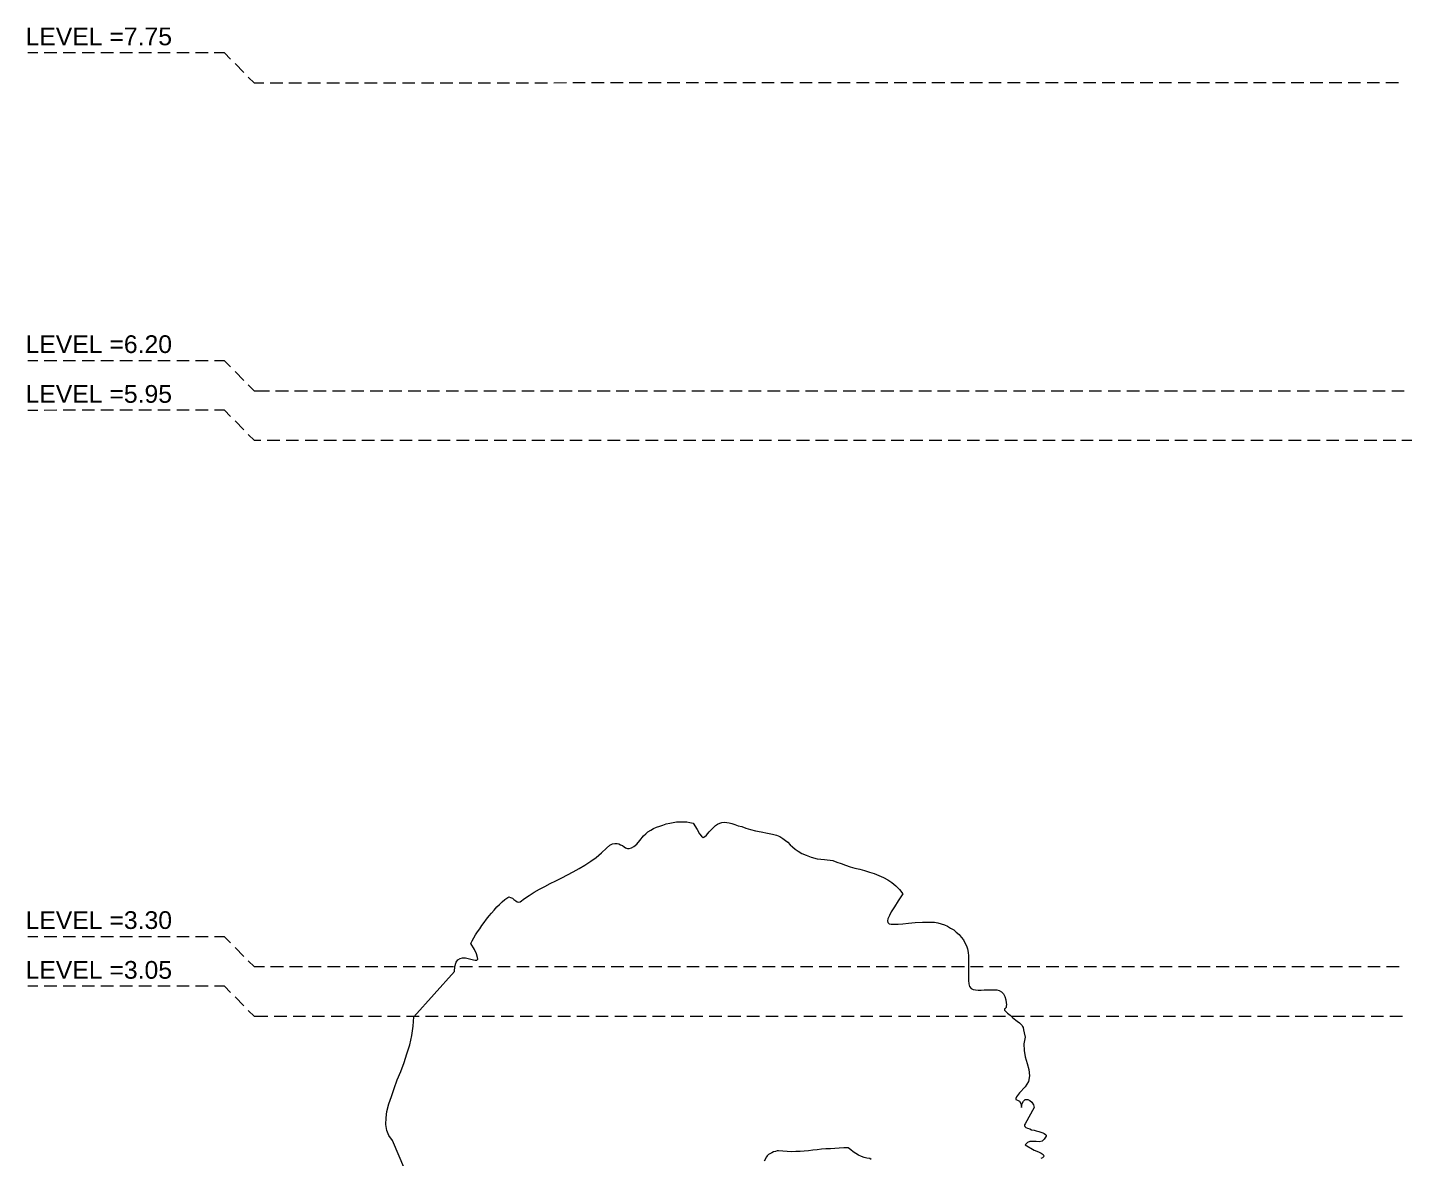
# Model space of a CAD drawing. Header units: metres. Extents: x 14 to 155, y 0 to 125.
# Drawn here: x 121.49 to 128.42, y 117.03 to 122.72 of the extents above; entities that cross this region are included whole.
import ezdxf

# ---------------------------------------------------------------- set-up
doc = ezdxf.new("R2010")
doc.units = ezdxf.units.M
doc.layers.add('PDF2_Geometry', color=7, linetype='Continuous', true_color=0xffbe80)
doc.layers.add('PDF2_Text', color=255, linetype='Continuous')
doc.styles.add('PDF Arial', font='arial.ttf')

msp = doc.modelspace()

# ---------------------------------------------------------------- linework, layer by layer
at = {"layer": 'PDF2_Geometry', "color": 0, "lineweight": 0}
for points in [[(121.5389, 122.5945), (121.4872, 122.5945)], [(121.6345, 122.5945), (121.5703, 122.5945)], [(121.7285, 122.5945), (121.6658, 122.5945)], [(121.8241, 122.5945), (121.7615, 122.5945)], [(121.9196, 122.5945), (121.8554, 122.5945)], [(122.0152, 122.5945), (121.951, 122.5945)], [(122.1108, 122.5945), (122.0466, 122.5945)], [(122.2047, 122.5946), (122.1421, 122.5945)], [(122.3004, 122.5946), (122.2377, 122.5946)], [(122.3959, 122.5946), (122.3317, 122.5946)], [(122.5087, 122.5632), (122.479, 122.5946), (122.4272, 122.5946)], [(122.5761, 122.4959), (122.5322, 122.5414)], [(122.6763, 122.4426), (122.6294, 122.4426), (122.598, 122.4724)], [(122.7719, 122.4426), (122.7077, 122.4426)], [(122.8659, 122.4426), (122.8033, 122.4426)], [(122.9614, 122.4426), (122.8988, 122.4426)], [(123.0571, 122.4426), (122.9944, 122.4426)], [(123.1526, 122.4426), (123.0884, 122.4426)], [(123.2481, 122.4426), (123.1839, 122.4426)], [(123.3422, 122.4426), (123.2796, 122.4426)], [(123.4377, 122.4426), (123.3751, 122.4426)], [(123.5333, 122.4426), (123.4707, 122.4426)], [(123.6289, 122.4426), (123.5647, 122.4426)], [(123.7244, 122.4426), (123.6602, 122.4426)], [(123.8184, 122.4426), (123.7558, 122.4426)], [(123.914, 122.4426), (123.8514, 122.4426)], [(124.0096, 122.4426), (123.947, 122.4426)], [(124.1051, 122.4426), (124.0409, 122.4426)], [(124.2007, 122.4427), (124.1365, 122.4426)], [(124.2947, 122.4427), (124.2321, 122.4427)], [(124.3903, 122.4427), (124.3276, 122.4427)], [(124.4859, 122.4427), (124.4233, 122.4427)], [(124.5814, 122.4427), (124.5172, 122.4427)], [(124.677, 122.4427), (124.6127, 122.4427)], [(124.771, 122.4427), (124.7084, 122.4427)], [(124.8665, 122.4427), (124.8039, 122.4427)], [(124.9622, 122.4427), (124.8995, 122.4427)], [(125.0577, 122.4427), (124.9935, 122.4427)], [(125.1532, 122.4427), (125.089, 122.4427)], [(125.2473, 122.4427), (125.1846, 122.4427)], [(125.3428, 122.4427), (125.2802, 122.4427)], [(125.4383, 122.4427), (125.3757, 122.4427)], [(125.534, 122.4427), (125.4697, 122.4427)], [(125.6295, 122.4427), (125.5653, 122.4427)], [(125.7251, 122.4427), (125.6609, 122.4427)], [(125.8191, 122.4427), (125.7564, 122.4427)], [(125.9146, 122.4427), (125.852, 122.4427)], [(126.0102, 122.4427), (125.946, 122.4427)], [(126.1058, 122.4427), (126.0415, 122.4427)], [(126.2013, 122.4427), (126.1371, 122.4427)], [(126.2953, 122.4427), (126.2327, 122.4427)], [(126.3909, 122.4427), (126.3282, 122.4427)], [(126.4865, 122.4427), (126.4223, 122.4427)], [(126.582, 122.4427), (126.5178, 122.4427)], [(126.6776, 122.4427), (126.6133, 122.4427)], [(126.7716, 122.4428), (126.709, 122.4427)], [(126.8671, 122.4428), (126.8045, 122.4428)], [(126.9628, 122.4428), (126.8985, 122.4428)], [(127.0583, 122.4428), (126.9941, 122.4428)], [(127.1538, 122.4428), (127.0896, 122.4428)], [(127.2479, 122.4428), (127.1852, 122.4428)], [(127.3434, 122.4428), (127.2808, 122.4428)], [(127.439, 122.4428), (127.3748, 122.4428)], [(127.5346, 122.4428), (127.4704, 122.4428)], [(127.6301, 122.4428), (127.5659, 122.4428)], [(127.7241, 122.4428), (127.6615, 122.4428)], [(127.8197, 122.4428), (127.7571, 122.4428)], [(127.9153, 122.4428), (127.8511, 122.4428)], [(128.0108, 122.4428), (127.9466, 122.4428)], [(128.1064, 122.4428), (128.0422, 122.4428)], [(128.2004, 122.4428), (128.1378, 122.4428)], [(128.296, 122.4428), (128.2333, 122.4428)], [(128.3916, 122.4428), (128.3274, 122.4428)], [(121.539, 121.0436), (121.4873, 121.0435)], [(121.6346, 121.0436), (121.5704, 121.0436)], [(121.7285, 121.0436), (121.6659, 121.0436)], [(121.8242, 121.0436), (121.7615, 121.0436)], [(121.9197, 121.0436), (121.8555, 121.0436)], [(122.0152, 121.0436), (121.951, 121.0436)], [(122.1109, 121.0436), (122.0466, 121.0436)], [(122.2048, 121.0436), (122.1422, 121.0436)], [(122.3004, 121.0436), (122.2378, 121.0436)], [(122.396, 121.0436), (122.3318, 121.0436)], [(122.5088, 121.0139), (122.479, 121.0437), (122.4273, 121.0437)], [(122.5762, 120.9449), (122.5323, 120.9903)], [(122.7046, 120.8916), (122.6294, 120.8916), (122.5981, 120.9229)], [(122.8002, 120.8916), (122.7359, 120.8916)], [(122.8958, 120.8916), (122.8316, 120.8916)], [(122.9913, 120.8916), (122.9271, 120.8916)], [(123.0854, 120.8916), (123.0227, 120.8916)], [(123.1809, 120.8916), (123.1183, 120.8916)], [(123.2764, 120.8916), (123.2122, 120.8916)], [(123.3721, 120.8916), (123.3078, 120.8916)], [(123.4676, 120.8917), (123.4034, 120.8916)], [(123.5615, 120.8917), (123.4989, 120.8917)], [(123.6572, 120.8917), (123.5945, 120.8917)], [(123.7527, 120.8917), (123.6885, 120.8917)], [(123.8482, 120.8917), (123.784, 120.8917)], [(123.9439, 120.8917), (123.8796, 120.8917)], [(124.0378, 120.8917), (123.9752, 120.8917)], [(124.1334, 120.8917), (124.0708, 120.8917)], [(124.229, 120.8917), (124.1647, 120.8917)], [(124.3245, 120.8917), (124.2603, 120.8917)], [(124.4201, 120.8917), (124.3559, 120.8917)], [(124.5141, 120.8917), (124.4514, 120.8917)], [(124.6097, 120.8917), (124.5471, 120.8917)], [(124.7052, 120.8917), (124.641, 120.8917)], [(124.8008, 120.8917), (124.7365, 120.8917)], [(124.8964, 120.8917), (124.8322, 120.8917)], [(124.9903, 120.8917), (124.9277, 120.8917)], [(125.086, 120.8917), (125.0233, 120.8917)], [(125.1815, 120.8917), (125.1173, 120.8917)], [(125.277, 120.8917), (125.2128, 120.8917)], [(125.3727, 120.8917), (125.3084, 120.8917)], [(125.4666, 120.8917), (125.404, 120.8917)], [(125.5622, 120.8917), (125.4996, 120.8917)], [(125.6578, 120.8917), (125.5936, 120.8917)], [(125.7533, 120.8917), (125.6891, 120.8917)], [(125.8489, 120.8917), (125.7847, 120.8917)], [(125.9429, 120.8917), (125.8803, 120.8917)], [(126.0385, 120.8917), (125.9759, 120.8917)], [(126.134, 120.8918), (126.0698, 120.8918)], [(126.2296, 120.8918), (126.1654, 120.8918)], [(126.3252, 120.8918), (126.261, 120.8918)], [(126.4192, 120.8918), (126.3565, 120.8918)], [(126.5148, 120.8918), (126.4522, 120.8918)], [(126.6103, 120.8918), (126.5461, 120.8918)], [(126.7059, 120.8918), (126.6416, 120.8918)], [(126.8015, 120.8918), (126.7373, 120.8918)], [(126.8954, 120.8918), (126.8328, 120.8918)], [(126.9911, 120.8918), (126.9284, 120.8918)], [(127.0866, 120.8918), (127.0224, 120.8918)], [(127.1821, 120.8918), (127.1179, 120.8918)], [(127.2777, 120.8918), (127.2134, 120.8918)], [(127.3717, 120.8918), (127.3091, 120.8918)], [(127.4672, 120.8918), (127.4046, 120.8918)], [(127.5629, 120.8918), (127.4986, 120.8918)], [(127.6584, 120.8918), (127.5942, 120.8918)], [(127.7539, 120.8918), (127.6897, 120.8918)], [(127.848, 120.8918), (127.7853, 120.8918)], [(127.9435, 120.8918), (127.8809, 120.8918)], [(128.0391, 120.8918), (127.9749, 120.8918)], [(128.1347, 120.8918), (128.0704, 120.8918)], [(128.2302, 120.8918), (128.166, 120.8918)], [(128.3242, 120.8918), (128.2616, 120.8918)], [(128.4198, 120.8918), (128.3571, 120.8918)], [(121.539, 120.7944), (121.4873, 120.7944)], [(121.6346, 120.7945), (121.5704, 120.7944)], [(121.7285, 120.7945), (121.6659, 120.7945)], [(121.8242, 120.7945), (121.7615, 120.7945)], [(121.9197, 120.7945), (121.8555, 120.7945)], [(122.0152, 120.7945), (121.951, 120.7945)], [(122.1109, 120.7945), (122.0467, 120.7945)], [(122.2048, 120.7945), (122.1422, 120.7945)], [(122.3004, 120.7945), (122.2378, 120.7945)], [(122.396, 120.7945), (122.3318, 120.7945)], [(122.5088, 120.7632), (122.479, 120.7945), (122.4273, 120.7945)], [(122.5762, 120.6958), (122.5323, 120.7412)], [(122.6623, 120.6425), (122.6294, 120.6425), (122.5981, 120.6723)], [(122.7579, 120.6425), (122.6937, 120.6425)], [(122.8519, 120.6425), (122.7893, 120.6425)], [(122.9474, 120.6425), (122.8848, 120.6425)], [(123.043, 120.6425), (122.9788, 120.6425)], [(123.1386, 120.6425), (123.0744, 120.6425)], [(123.2341, 120.6425), (123.1699, 120.6425)], [(123.3282, 120.6425), (123.2656, 120.6425)], [(123.4237, 120.6425), (123.3611, 120.6425)], [(123.5193, 120.6425), (123.455, 120.6425)], [(123.6149, 120.6426), (123.5507, 120.6425)], [(123.7104, 120.6426), (123.6462, 120.6426)], [(123.8045, 120.6426), (123.7418, 120.6426)], [(123.9, 120.6426), (123.8374, 120.6426)], [(123.9955, 120.6426), (123.9313, 120.6426)], [(124.0912, 120.6426), (124.0269, 120.6426)], [(124.1867, 120.6426), (124.1225, 120.6426)], [(124.2807, 120.6426), (124.2181, 120.6426)], [(124.3763, 120.6426), (124.3136, 120.6426)], [(124.4718, 120.6426), (124.4076, 120.6426)], [(124.5674, 120.6426), (124.5032, 120.6426)], [(124.663, 120.6426), (124.5987, 120.6426)], [(124.7569, 120.6426), (124.6943, 120.6426)], [(124.8525, 120.6426), (124.7899, 120.6426)], [(124.9481, 120.6426), (124.8838, 120.6426)], [(125.0436, 120.6426), (124.9794, 120.6426)], [(125.1392, 120.6426), (125.075, 120.6426)], [(125.2332, 120.6426), (125.1705, 120.6426)], [(125.3288, 120.6426), (125.2662, 120.6426)], [(125.4243, 120.6426), (125.3601, 120.6426)], [(125.5199, 120.6426), (125.4557, 120.6426)], [(125.6155, 120.6426), (125.5513, 120.6426)], [(125.7094, 120.6426), (125.6468, 120.6426)], [(125.8051, 120.6426), (125.7424, 120.6426)], [(125.9006, 120.6426), (125.8364, 120.6426)], [(125.9961, 120.6426), (125.9319, 120.6426)], [(126.0918, 120.6426), (126.0276, 120.6426)], [(126.1857, 120.6427), (126.1231, 120.6426)], [(126.2813, 120.6427), (126.2187, 120.6427)], [(126.3769, 120.6427), (126.3127, 120.6427)], [(126.4724, 120.6427), (126.4082, 120.6427)], [(126.568, 120.6427), (126.5038, 120.6427)], [(126.662, 120.6427), (126.5994, 120.6427)], [(126.7576, 120.6427), (126.695, 120.6427)], [(126.8531, 120.6427), (126.7889, 120.6427)], [(126.9487, 120.6427), (126.8845, 120.6427)], [(127.0443, 120.6427), (126.9801, 120.6427)], [(127.1383, 120.6427), (127.0756, 120.6427)], [(127.2339, 120.6427), (127.1713, 120.6427)], [(127.3294, 120.6427), (127.2652, 120.6427)], [(127.425, 120.6427), (127.3607, 120.6427)], [(127.5206, 120.6427), (127.4564, 120.6427)], [(127.6145, 120.6427), (127.5519, 120.6427)], [(127.7102, 120.6427), (127.6475, 120.6427)], [(127.8057, 120.6427), (127.7415, 120.6427)], [(127.9012, 120.6427), (127.837, 120.6427)], [(127.9969, 120.6427), (127.9326, 120.6427)], [(128.0908, 120.6427), (128.0282, 120.6427)], [(128.1863, 120.6427), (128.1237, 120.6427)], [(128.282, 120.6427), (128.2177, 120.6427)], [(128.3775, 120.6427), (128.3133, 120.6427)], [(128.4731, 120.6427), (128.4089, 120.6427)], [(123.3863, 116.9719), (123.3251, 117.1176), (123.3063, 117.1426), (123.2953, 117.1692), (123.2906, 117.199), (123.2922, 117.232), (123.2969, 117.2649), (123.3063, 117.3025), (123.3188, 117.3401), (123.3329, 117.3807), (123.3486, 117.423), (123.3658, 117.4653), (123.3831, 117.5108), (123.3971, 117.5547), (123.4113, 117.6001), (123.4222, 117.6471), (123.4285, 117.6941), (123.4316, 117.7411), (123.6368, 117.9683), (123.6384, 117.9949), (123.6447, 118.0153), (123.6541, 118.0278), (123.665, 118.034), (123.6776, 118.0372), (123.6917, 118.0372), (123.7057, 118.034), (123.7199, 118.0309), (123.7325, 118.0278), (123.7418, 118.0263), (123.7496, 118.0263), (123.7543, 118.0309), (123.7528, 118.0403), (123.7481, 118.0576), (123.7371, 118.0795), (123.7199, 118.1108), (123.7262, 118.1234), (123.734, 118.139), (123.7433, 118.1531), (123.7528, 118.1688), (123.7638, 118.1845), (123.7747, 118.2002), (123.7857, 118.2158), (123.7982, 118.2331), (123.8107, 118.2487), (123.8233, 118.2628), (123.8374, 118.2785), (123.8499, 118.2941), (123.864, 118.3067), (123.8765, 118.3192), (123.8906, 118.3317), (123.9048, 118.3412), (123.911, 118.3443), (123.9188, 118.3412), (123.9282, 118.338), (123.9361, 118.3317), (123.9455, 118.3254), (123.9533, 118.3192), (123.9596, 118.3177), (123.9674, 118.3192), (123.9893, 118.3364), (124.0129, 118.3522), (124.0379, 118.3678), (124.0645, 118.3835), (124.0911, 118.3975), (124.1194, 118.4117), (124.1476, 118.4258), (124.1773, 118.4398), (124.2055, 118.4555), (124.2353, 118.4712), (124.2651, 118.4869), (124.2933, 118.504), (124.323, 118.5245), (124.3496, 118.5432), (124.3778, 118.5668), (124.403, 118.5903), (124.4186, 118.6044), (124.4327, 118.6122), (124.4452, 118.6137), (124.4562, 118.6137), (124.464, 118.6122), (124.4735, 118.6075), (124.4828, 118.6028), (124.4906, 118.5965), (124.4985, 118.5918), (124.5079, 118.5887), (124.5173, 118.5887), (124.5282, 118.5918), (124.5408, 118.5981), (124.5548, 118.6107), (124.5706, 118.6279), (124.5893, 118.6529), (124.6003, 118.6623), (124.6113, 118.6717), (124.6253, 118.6812), (124.6395, 118.6889), (124.6536, 118.6952), (124.6708, 118.7015), (124.6865, 118.7062), (124.7037, 118.7125), (124.721, 118.7156), (124.7382, 118.7188), (124.7554, 118.7219), (124.7726, 118.7219), (124.7899, 118.7219), (124.8071, 118.7219), (124.8228, 118.7188), (124.8384, 118.7156), (124.8588, 118.6843), (124.8714, 118.6623), (124.8807, 118.6499), (124.8886, 118.6436), (124.8964, 118.6467), (124.9059, 118.656), (124.9199, 118.6717), (124.9419, 118.6936), (124.9512, 118.7046), (124.9622, 118.7109), (124.9732, 118.7156), (124.9841, 118.7188), (124.9951, 118.7204), (125.0077, 118.7188), (125.0201, 118.7172), (125.0343, 118.7141), (125.0484, 118.7094), (125.0656, 118.7031), (125.0845, 118.6984), (125.1048, 118.6906), (125.1282, 118.6843), (125.1534, 118.678), (125.1816, 118.6717), (125.2129, 118.6655), (125.2379, 118.6607), (125.2583, 118.6561), (125.2755, 118.6483), (125.2897, 118.6389), (125.3038, 118.6294), (125.3163, 118.6201), (125.3273, 118.6075), (125.3398, 118.5965), (125.3523, 118.5856), (125.368, 118.5746), (125.3868, 118.5636), (125.4072, 118.5542), (125.4338, 118.5449), (125.4635, 118.537), (125.4996, 118.5323), (125.5419, 118.5276), (125.5622, 118.5198), (125.5842, 118.512), (125.6061, 118.5041), (125.6296, 118.4963), (125.6531, 118.49), (125.6782, 118.4838), (125.7017, 118.4775), (125.7268, 118.4697), (125.7502, 118.4618), (125.7737, 118.4524), (125.7973, 118.4415), (125.8192, 118.4305), (125.8396, 118.4164), (125.8599, 118.4008), (125.8788, 118.3819), (125.8944, 118.36), (125.8709, 118.324), (125.8521, 118.2942), (125.8365, 118.2692), (125.827, 118.2503), (125.8192, 118.2347), (125.8176, 118.2237), (125.8192, 118.2159), (125.8255, 118.2096), (125.8365, 118.208), (125.8505, 118.208), (125.8709, 118.208), (125.8944, 118.2096), (125.9226, 118.2127), (125.957, 118.2159), (125.9946, 118.2174), (126.0385, 118.2174), (126.0542, 118.2174), (126.0714, 118.2143), (126.0887, 118.2096), (126.1043, 118.2034), (126.12, 118.1971), (126.1356, 118.1877), (126.1513, 118.1783), (126.1639, 118.1674), (126.1779, 118.1548), (126.1889, 118.1422), (126.1999, 118.1282), (126.2077, 118.1141), (126.2155, 118.0984), (126.2203, 118.0827), (126.2234, 118.0655), (126.225, 118.0483), (126.225, 117.9245), (126.2265, 117.9073), (126.2313, 117.8931), (126.2391, 117.8838), (126.2484, 117.8791), (126.261, 117.876), (126.2751, 117.8744), (126.2892, 117.8744), (126.3049, 117.876), (126.3221, 117.876), (126.3378, 117.8775), (126.3535, 117.8775), (126.3675, 117.876), (126.3801, 117.8728), (126.3926, 117.8665), (126.402, 117.8571), (126.4083, 117.8431), (126.413, 117.8258), (126.4161, 117.8117), (126.4177, 117.8023), (126.4161, 117.7945), (126.4146, 117.7882), (126.4114, 117.785), (126.4099, 117.7819), (126.4067, 117.7803), (126.4067, 117.7773), (126.4067, 117.7741), (126.4099, 117.771), (126.4146, 117.7663), (126.4224, 117.7584), (126.4349, 117.749), (126.449, 117.7365), (126.4709, 117.7193), (126.4819, 117.7098), (126.4898, 117.7036), (126.4961, 117.6974), (126.4976, 117.6926), (126.5007, 117.6864), (126.5022, 117.6754), (126.5054, 117.6598), (126.5117, 117.6378), (126.5038, 117.6049), (126.5054, 117.572), (126.5117, 117.5391), (126.5211, 117.5062), (126.529, 117.4749), (126.5321, 117.4436), (126.5274, 117.4154), (126.5117, 117.3887), (126.4819, 117.3573), (126.4679, 117.3386), (126.4632, 117.3292), (126.4647, 117.3245), (126.4725, 117.3213), (126.4819, 117.3166), (126.4898, 117.3041), (126.4929, 117.2837), (126.4961, 117.3041), (126.5023, 117.3166), (126.5117, 117.3245), (126.5242, 117.3245), (126.5352, 117.3197), (126.5446, 117.3104), (126.5524, 117.2978), (126.5556, 117.2837), (126.5117, 117.2023), (126.507, 117.1976), (126.507, 117.1929), (126.5101, 117.1882), (126.5148, 117.1835), (126.5227, 117.1803), (126.5337, 117.1772), (126.543, 117.1725), (126.5556, 117.1694), (126.5666, 117.1663), (126.5791, 117.1631), (126.59, 117.16), (126.5995, 117.1569), (126.6073, 117.1537), (126.6136, 117.149), (126.6166, 117.1443), (126.6166, 117.1396), (126.6073, 117.124), (126.5963, 117.1145), (126.5822, 117.1114), (126.5666, 117.113), (126.5508, 117.113), (126.5352, 117.113), (126.5227, 117.1083), (126.5117, 117.0958), (126.5556, 117.0691), (126.5776, 117.0613), (126.5916, 117.0535), (126.601, 117.0472), (126.6042, 117.0409), (126.6026, 117.0362), (126.5979, 117.0315), (126.59, 117.0269)], [(121.5391, 118.1436), (121.4874, 118.1436)], [(121.6347, 118.1436), (121.5705, 118.1436)], [(121.7286, 118.1437), (121.666, 118.1437)], [(121.8243, 118.1437), (121.7616, 118.1437)], [(121.9198, 118.1437), (121.8556, 118.1437)], [(122.0153, 118.1437), (121.9511, 118.1437)], [(122.111, 118.1437), (122.0468, 118.1437)], [(122.2049, 118.1437), (122.1423, 118.1437)], [(122.3005, 118.1437), (122.2379, 118.1437)], [(122.3961, 118.1437), (122.3319, 118.1437)], [(122.5089, 118.114), (122.4791, 118.1438), (122.4274, 118.1438)], [(122.5763, 118.045), (122.5324, 118.0904)], [(122.6797, 117.9917), (122.6295, 117.9917), (122.5982, 118.023)], [(122.7752, 117.9917), (122.711, 117.9917)], [(122.8708, 117.9917), (122.8065, 117.9917)], [(122.9648, 117.9917), (122.9022, 117.9917)], [(123.0603, 117.9917), (122.9977, 117.9917)], [(123.1559, 117.9917), (123.0917, 117.9917)], [(123.2515, 117.9917), (123.1873, 117.9917)], [(123.347, 117.9917), (123.2828, 117.9917)], [(123.4411, 117.9917), (123.3784, 117.9917)], [(123.5366, 117.9917), (123.474, 117.9917)], [(123.6321, 117.9918), (123.5679, 117.9917)], [(123.7278, 117.9918), (123.6635, 117.9918)], [(123.8233, 117.9918), (123.7591, 117.9918)], [(123.9173, 117.9918), (123.8547, 117.9918)], [(124.0129, 117.9918), (123.9502, 117.9918)], [(124.1084, 117.9918), (124.0442, 117.9918)], [(124.204, 117.9918), (124.1398, 117.9918)], [(124.2996, 117.9918), (124.2354, 117.9918)], [(124.3936, 117.9918), (124.331, 117.9918)], [(124.4891, 117.9918), (124.4265, 117.9918)], [(124.5847, 117.9918), (124.5205, 117.9918)], [(124.6803, 117.9918), (124.6161, 117.9918)], [(124.7758, 117.9918), (124.7116, 117.9918)], [(124.8699, 117.9918), (124.8073, 117.9918)], [(124.9654, 117.9918), (124.9028, 117.9918)], [(125.061, 117.9918), (124.9967, 117.9918)], [(125.1566, 117.9918), (125.0924, 117.9918)], [(125.2521, 117.9918), (125.1879, 117.9918)], [(125.3462, 117.9918), (125.2835, 117.9918)], [(125.4417, 117.9918), (125.3791, 117.9918)], [(125.5372, 117.9918), (125.473, 117.9918)], [(125.6329, 117.9918), (125.5686, 117.9918)], [(125.7284, 117.9918), (125.6642, 117.9918)], [(125.8224, 117.9918), (125.7598, 117.9918)], [(125.918, 117.9918), (125.8553, 117.9918)], [(126.0135, 117.9918), (125.9493, 117.9918)], [(126.1091, 117.9918), (126.0449, 117.9918)], [(126.2047, 117.9918), (126.1404, 117.9918)], [(126.2987, 117.9919), (126.2361, 117.9919)], [(126.3942, 117.9919), (126.3316, 117.9919)], [(126.4898, 117.9919), (126.4255, 117.9919)], [(126.5853, 117.9919), (126.5211, 117.9919)], [(126.6809, 117.9919), (126.6167, 117.9919)], [(126.7749, 117.9919), (126.7122, 117.9919)], [(126.8705, 117.9919), (126.8079, 117.9919)], [(126.966, 117.9919), (126.9018, 117.9919)], [(127.0616, 117.9919), (126.9973, 117.9919)], [(127.1572, 117.9919), (127.093, 117.9919)], [(127.2511, 117.9919), (127.1885, 117.9919)], [(127.3468, 117.9919), (127.2841, 117.9919)], [(127.4423, 117.9919), (127.3781, 117.9919)], [(127.5378, 117.9919), (127.4736, 117.9919)], [(127.6335, 117.9919), (127.5692, 117.9919)], [(127.7274, 117.9919), (127.6648, 117.9919)], [(127.823, 117.9919), (127.7604, 117.9919)], [(127.9186, 117.9919), (127.8544, 117.9919)], [(128.0141, 117.9919), (127.9499, 117.9919)], [(128.1097, 117.9919), (128.0455, 117.9919)], [(128.2037, 117.9919), (128.1411, 117.9919)], [(128.2993, 117.9919), (128.2367, 117.9919)], [(128.3948, 117.9919), (128.3306, 117.9919)], [(121.5391, 117.8945), (121.4874, 117.8945)], [(121.6347, 117.8945), (121.5705, 117.8945)], [(121.7287, 117.8945), (121.666, 117.8945)], [(121.8243, 117.8946), (121.7617, 117.8945)], [(121.9198, 117.8946), (121.8556, 117.8946)], [(122.0154, 117.8946), (121.9511, 117.8946)], [(122.111, 117.8946), (122.0468, 117.8946)], [(122.2049, 117.8946), (122.1423, 117.8946)], [(122.3006, 117.8946), (122.2379, 117.8946)], [(122.3961, 117.8946), (122.3319, 117.8946)], [(122.5089, 117.8633), (122.4792, 117.8946), (122.4274, 117.8946)], [(122.5763, 117.7959), (122.5324, 117.8413)], [(122.6969, 117.7426), (122.6295, 117.7426), (122.5981, 117.7724)], [(122.7925, 117.7426), (122.7283, 117.7426)], [(122.8864, 117.7426), (122.8238, 117.7426)], [(122.9821, 117.7426), (122.9194, 117.7426)], [(123.0776, 117.7426), (123.015, 117.7426)], [(123.1731, 117.7426), (123.1089, 117.7426)], [(123.2688, 117.7426), (123.2045, 117.7426)], [(123.3627, 117.7426), (123.3001, 117.7426)], [(123.4583, 117.7426), (123.3957, 117.7426)], [(123.5539, 117.7426), (123.4912, 117.7426)], [(123.6494, 117.7426), (123.5852, 117.7426)], [(123.745, 117.7427), (123.6808, 117.7426)], [(123.839, 117.7427), (123.7763, 117.7427)], [(123.9346, 117.7427), (123.872, 117.7427)], [(124.0301, 117.7427), (123.9675, 117.7427)], [(124.1257, 117.7427), (124.0615, 117.7427)], [(124.2213, 117.7427), (124.1571, 117.7427)], [(124.3152, 117.7427), (124.2526, 117.7427)], [(124.4108, 117.7427), (124.3482, 117.7427)], [(124.5064, 117.7427), (124.4438, 117.7427)], [(124.6019, 117.7427), (124.5377, 117.7427)], [(124.6976, 117.7427), (124.6334, 117.7427)], [(124.7915, 117.7427), (124.7289, 117.7427)], [(124.887, 117.7427), (124.8244, 117.7427)], [(124.9827, 117.7427), (124.9201, 117.7427)], [(125.0782, 117.7427), (125.014, 117.7427)], [(125.1737, 117.7427), (125.1095, 117.7427)], [(125.2678, 117.7427), (125.2052, 117.7427)], [(125.3633, 117.7427), (125.3007, 117.7427)], [(125.4589, 117.7427), (125.3963, 117.7427)], [(125.5545, 117.7427), (125.4903, 117.7427)], [(125.65, 117.7427), (125.5858, 117.7427)], [(125.7441, 117.7427), (125.6814, 117.7427)], [(125.8396, 117.7427), (125.777, 117.7427)], [(125.9352, 117.7427), (125.8726, 117.7427)], [(126.0308, 117.7427), (125.9665, 117.7427)], [(126.1263, 117.7427), (126.0621, 117.7427)], [(126.2203, 117.7427), (126.1577, 117.7427)], [(126.3159, 117.7427), (126.2532, 117.7427)], [(126.4115, 117.7428), (126.3489, 117.7428)], [(126.507, 117.7428), (126.4428, 117.7428)], [(126.6026, 117.7428), (126.5383, 117.7428)], [(126.6966, 117.7428), (126.634, 117.7428)], [(126.7921, 117.7428), (126.7295, 117.7428)], [(126.8878, 117.7428), (126.8251, 117.7428)], [(126.9833, 117.7428), (126.9191, 117.7428)], [(127.0788, 117.7428), (127.0146, 117.7428)], [(127.1729, 117.7428), (127.1102, 117.7428)], [(127.2684, 117.7428), (127.2058, 117.7428)], [(127.364, 117.7428), (127.3014, 117.7428)], [(127.4596, 117.7428), (127.3953, 117.7428)], [(127.5551, 117.7428), (127.4909, 117.7428)], [(127.6491, 117.7428), (127.5865, 117.7428)], [(127.7447, 117.7428), (127.682, 117.7428)], [(127.8402, 117.7428), (127.7776, 117.7428)], [(127.9358, 117.7428), (127.8716, 117.7428)], [(128.0314, 117.7428), (127.9672, 117.7428)], [(128.1254, 117.7428), (128.0628, 117.7428)], [(128.2209, 117.7428), (128.1583, 117.7428)], [(128.3165, 117.7428), (128.2539, 117.7428)], [(128.4121, 117.7428), (128.3479, 117.7428)], [(125.7346, 117.022), (125.7284, 117.0283), (125.7143, 117.0299), (125.7002, 117.033), (125.686, 117.0378), (125.672, 117.044), (125.6579, 117.0519), (125.6454, 117.0612), (125.6328, 117.0706), (125.6203, 117.0816), (125.5984, 117.0816), (125.5749, 117.0801), (125.5529, 117.0785), (125.531, 117.0769), (125.5074, 117.0754), (125.4855, 117.0738), (125.4636, 117.0706), (125.4417, 117.0691), (125.4198, 117.0659), (125.3978, 117.0644), (125.3774, 117.0628), (125.3555, 117.0628), (125.3336, 117.0612), (125.3117, 117.0628), (125.2897, 117.0644), (125.2693, 117.0659), (125.2615, 117.0659), (125.2537, 117.0628), (125.2443, 117.0612), (125.2349, 117.0565), (125.2255, 117.0518), (125.2177, 117.0471), (125.2114, 117.0409), (125.2083, 117.0362), (125.1957, 117.0142)]]:
    msp.add_lwpolyline(points, dxfattribs=at)

# ---------------------------------------------------------------- texts
at = {"layer": 'PDF2_Text', "color": 0, "char_height": 0.089211, "attachment_point": 7, "rotation": 0.0022, "style": 'PDF Arial'}
for s, insert in [('LEVEL =7.75', (121.4763, 122.6313)), ('LEVEL =6.20', (121.4763, 121.0818)), ('LEVEL =5.95', (121.4763, 120.8312)), ('LEVEL =3.30', (121.4764, 118.182)), ('LEVEL =3.05', (121.4765, 117.9313))]:
    msp.add_mtext(s, dxfattribs=dict(at, insert=insert))

doc.saveas('drawing.dxf')
